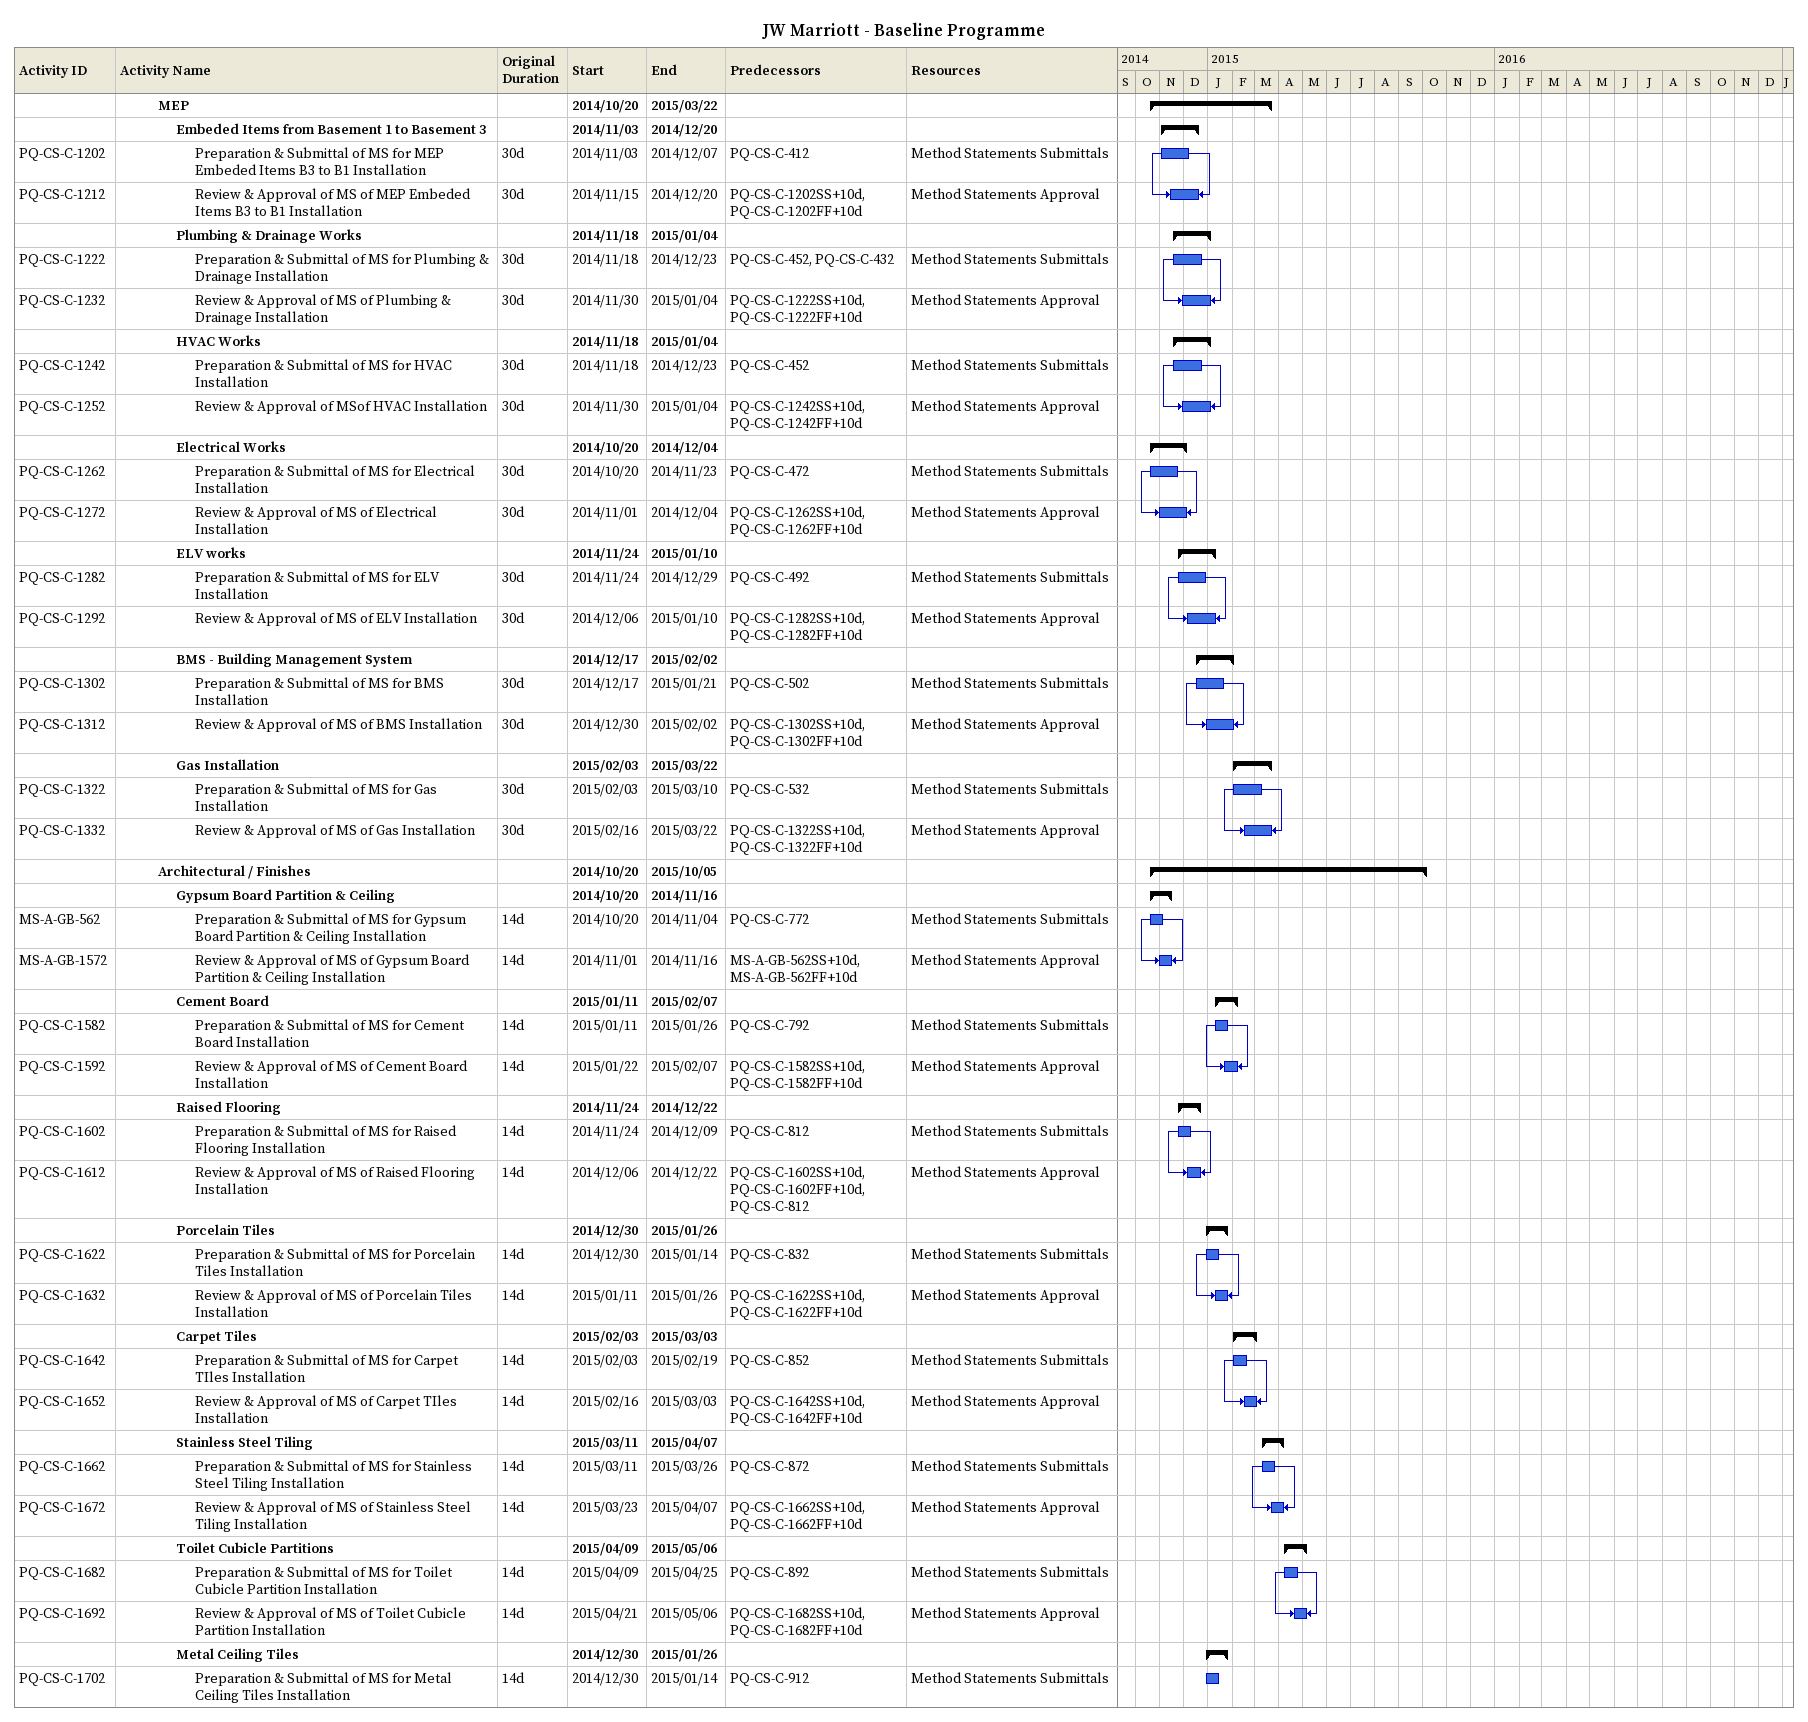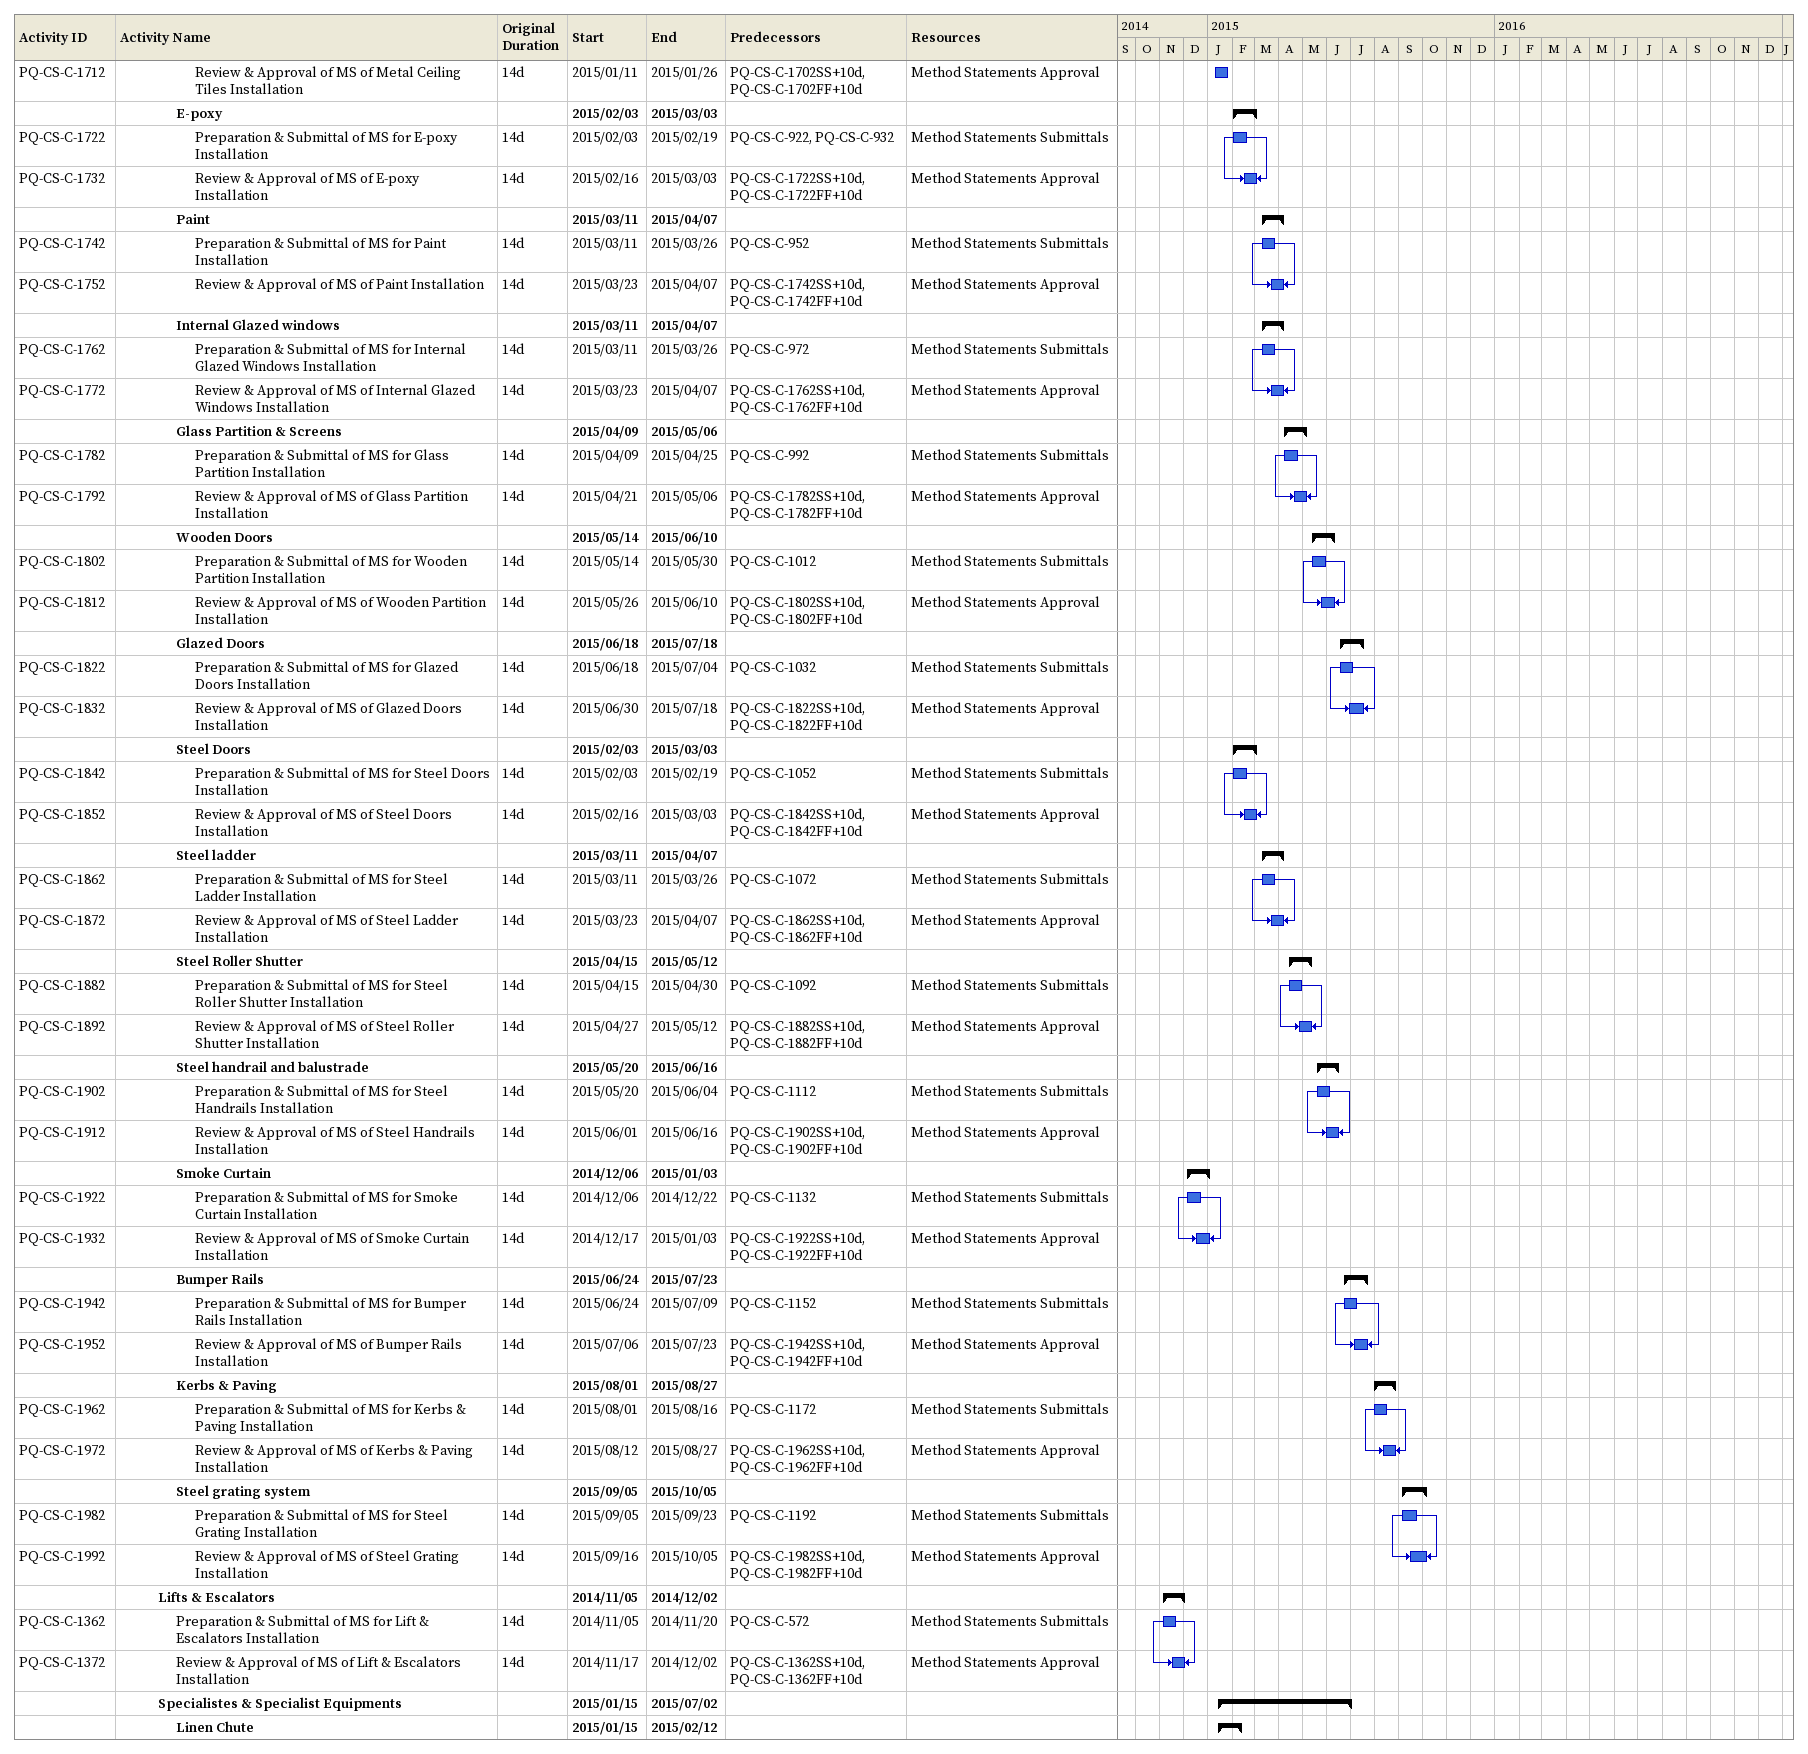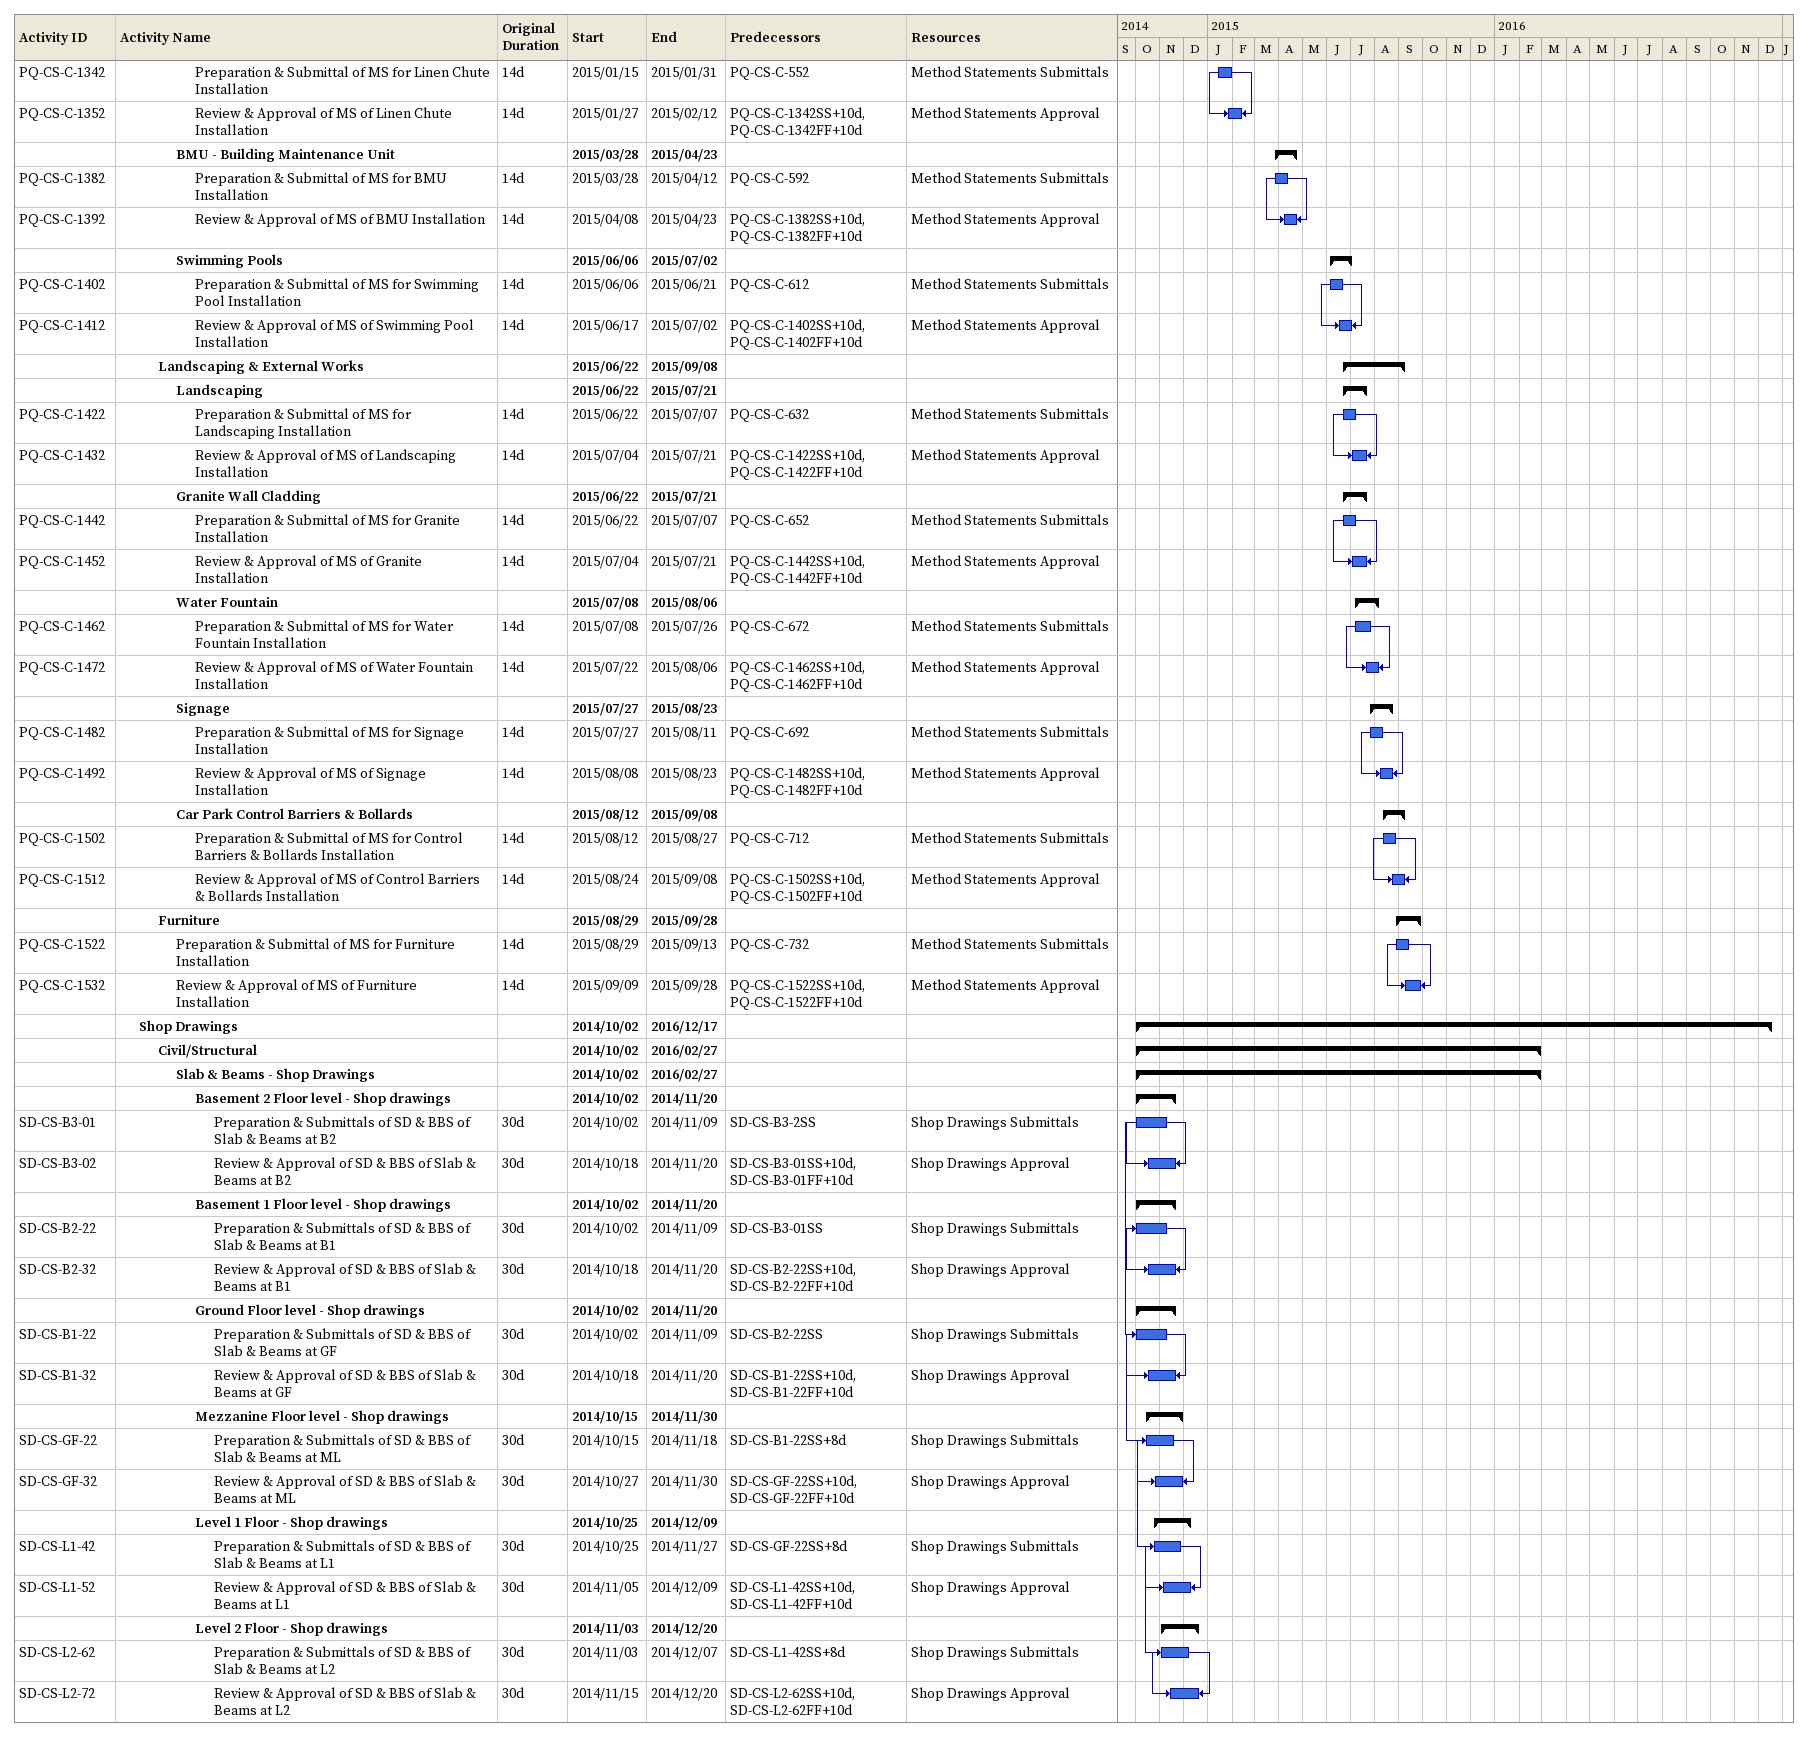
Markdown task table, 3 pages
JW Marriott - Baseline Programme

| ID | Level | Task | Original duration | Start | Finish | Predecessors | Resources |
|---|---|---|---|---|---|---|---|
|  | 3 | **MEP** |  | 2014-10-20 | 2015-03-22 |  |  |
|  | 4 | **Embeded Items from Basement 1 to Basement 3** |  | 2014-11-03 | 2014-12-20 |  |  |
| PQ-CS-C-1202 | 5 | Preparation & Submittal of MS for MEP Embeded Items B3 to B1 Installation | 30d | 2014-11-03 | 2014-12-07 | PQ-CS-C-412 | Method Statements Submittals |
| PQ-CS-C-1212 | 5 | Review & Approval of MS of MEP Embeded Items B3 to B1 Installation | 30d | 2014-11-15 | 2014-12-20 | PQ-CS-C-1202SS+10d, PQ-CS-C-1202FF+10d | Method Statements Approval |
|  | 4 | **Plumbing & Drainage Works** |  | 2014-11-18 | 2015-01-04 |  |  |
| PQ-CS-C-1222 | 5 | Preparation & Submittal of MS for Plumbing & Drainage Installation | 30d | 2014-11-18 | 2014-12-23 | PQ-CS-C-452, PQ-CS-C-432 | Method Statements Submittals |
| PQ-CS-C-1232 | 5 | Review & Approval of MS of Plumbing & Drainage Installation | 30d | 2014-11-30 | 2015-01-04 | PQ-CS-C-1222SS+10d, PQ-CS-C-1222FF+10d | Method Statements Approval |
|  | 4 | **HVAC Works** |  | 2014-11-18 | 2015-01-04 |  |  |
| PQ-CS-C-1242 | 5 | Preparation & Submittal of MS for HVAC Installation | 30d | 2014-11-18 | 2014-12-23 | PQ-CS-C-452 | Method Statements Submittals |
| PQ-CS-C-1252 | 5 | Review & Approval of MSof HVAC Installation | 30d | 2014-11-30 | 2015-01-04 | PQ-CS-C-1242SS+10d, PQ-CS-C-1242FF+10d | Method Statements Approval |
|  | 4 | **Electrical Works** |  | 2014-10-20 | 2014-12-04 |  |  |
| PQ-CS-C-1262 | 5 | Preparation & Submittal of MS for Electrical Installation | 30d | 2014-10-20 | 2014-11-23 | PQ-CS-C-472 | Method Statements Submittals |
| PQ-CS-C-1272 | 5 | Review & Approval of MS of Electrical Installation | 30d | 2014-11-01 | 2014-12-04 | PQ-CS-C-1262SS+10d, PQ-CS-C-1262FF+10d | Method Statements Approval |
|  | 4 | **ELV works** |  | 2014-11-24 | 2015-01-10 |  |  |
| PQ-CS-C-1282 | 5 | Preparation & Submittal of MS for ELV Installation | 30d | 2014-11-24 | 2014-12-29 | PQ-CS-C-492 | Method Statements Submittals |
| PQ-CS-C-1292 | 5 | Review & Approval of MS of ELV Installation | 30d | 2014-12-06 | 2015-01-10 | PQ-CS-C-1282SS+10d, PQ-CS-C-1282FF+10d | Method Statements Approval |
|  | 4 | **BMS - Building Management System** |  | 2014-12-17 | 2015-02-02 |  |  |
| PQ-CS-C-1302 | 5 | Preparation & Submittal of MS for BMS Installation | 30d | 2014-12-17 | 2015-01-21 | PQ-CS-C-502 | Method Statements Submittals |
| PQ-CS-C-1312 | 5 | Review & Approval of MS of BMS Installation | 30d | 2014-12-30 | 2015-02-02 | PQ-CS-C-1302SS+10d, PQ-CS-C-1302FF+10d | Method Statements Approval |
|  | 4 | **Gas Installation** |  | 2015-02-03 | 2015-03-22 |  |  |
| PQ-CS-C-1322 | 5 | Preparation & Submittal of MS for Gas Installation | 30d | 2015-02-03 | 2015-03-10 | PQ-CS-C-532 | Method Statements Submittals |
| PQ-CS-C-1332 | 5 | Review & Approval of MS of Gas Installation | 30d | 2015-02-16 | 2015-03-22 | PQ-CS-C-1322SS+10d, PQ-CS-C-1322FF+10d | Method Statements Approval |
|  | 3 | **Architectural / Finishes** |  | 2014-10-20 | 2015-10-05 |  |  |
|  | 4 | **Gypsum Board Partition & Ceiling** |  | 2014-10-20 | 2014-11-16 |  |  |
| MS-A-GB-562 | 5 | Preparation & Submittal of MS for Gypsum Board Partition & Ceiling Installation | 14d | 2014-10-20 | 2014-11-04 | PQ-CS-C-772 | Method Statements Submittals |
| MS-A-GB-1572 | 5 | Review & Approval of MS of Gypsum Board Partition & Ceiling Installation | 14d | 2014-11-01 | 2014-11-16 | MS-A-GB-562SS+10d, MS-A-GB-562FF+10d | Method Statements Approval |
|  | 4 | **Cement Board** |  | 2015-01-11 | 2015-02-07 |  |  |
| PQ-CS-C-1582 | 5 | Preparation & Submittal of MS for Cement Board Installation | 14d | 2015-01-11 | 2015-01-26 | PQ-CS-C-792 | Method Statements Submittals |
| PQ-CS-C-1592 | 5 | Review & Approval of MS of Cement Board Installation | 14d | 2015-01-22 | 2015-02-07 | PQ-CS-C-1582SS+10d, PQ-CS-C-1582FF+10d | Method Statements Approval |
|  | 4 | **Raised Flooring** |  | 2014-11-24 | 2014-12-22 |  |  |
| PQ-CS-C-1602 | 5 | Preparation & Submittal of MS for Raised Flooring Installation | 14d | 2014-11-24 | 2014-12-09 | PQ-CS-C-812 | Method Statements Submittals |
| PQ-CS-C-1612 | 5 | Review & Approval of MS of Raised Flooring Installation | 14d | 2014-12-06 | 2014-12-22 | PQ-CS-C-1602SS+10d, PQ-CS-C-1602FF+10d, PQ-CS-C-812 | Method Statements Approval |
|  | 4 | **Porcelain Tiles** |  | 2014-12-30 | 2015-01-26 |  |  |
| PQ-CS-C-1622 | 5 | Preparation & Submittal of MS for Porcelain Tiles Installation | 14d | 2014-12-30 | 2015-01-14 | PQ-CS-C-832 | Method Statements Submittals |
| PQ-CS-C-1632 | 5 | Review & Approval of MS of Porcelain Tiles Installation | 14d | 2015-01-11 | 2015-01-26 | PQ-CS-C-1622SS+10d, PQ-CS-C-1622FF+10d | Method Statements Approval |
|  | 4 | **Carpet Tiles** |  | 2015-02-03 | 2015-03-03 |  |  |
| PQ-CS-C-1642 | 5 | Preparation & Submittal of MS for Carpet TIles Installation | 14d | 2015-02-03 | 2015-02-19 | PQ-CS-C-852 | Method Statements Submittals |
| PQ-CS-C-1652 | 5 | Review & Approval of MS of Carpet TIles Installation | 14d | 2015-02-16 | 2015-03-03 | PQ-CS-C-1642SS+10d, PQ-CS-C-1642FF+10d | Method Statements Approval |
|  | 4 | **Stainless Steel Tiling** |  | 2015-03-11 | 2015-04-07 |  |  |
| PQ-CS-C-1662 | 5 | Preparation & Submittal of MS for Stainless Steel Tiling Installation | 14d | 2015-03-11 | 2015-03-26 | PQ-CS-C-872 | Method Statements Submittals |
| PQ-CS-C-1672 | 5 | Review & Approval of MS of Stainless Steel Tiling Installation | 14d | 2015-03-23 | 2015-04-07 | PQ-CS-C-1662SS+10d, PQ-CS-C-1662FF+10d | Method Statements Approval |
|  | 4 | **Toilet Cubicle Partitions** |  | 2015-04-09 | 2015-05-06 |  |  |
| PQ-CS-C-1682 | 5 | Preparation & Submittal of MS for Toilet Cubicle Partition Installation | 14d | 2015-04-09 | 2015-04-25 | PQ-CS-C-892 | Method Statements Submittals |
| PQ-CS-C-1692 | 5 | Review & Approval of MS of Toilet Cubicle Partition Installation | 14d | 2015-04-21 | 2015-05-06 | PQ-CS-C-1682SS+10d, PQ-CS-C-1682FF+10d | Method Statements Approval |
|  | 4 | **Metal Ceiling Tiles** |  | 2014-12-30 | 2015-01-26 |  |  |
| PQ-CS-C-1702 | 5 | Preparation & Submittal of MS for Metal Ceiling Tiles Installation | 14d | 2014-12-30 | 2015-01-14 | PQ-CS-C-912 | Method Statements Submittals |
| PQ-CS-C-1712 | 5 | Review & Approval of MS of Metal Ceiling Tiles Installation | 14d | 2015-01-11 | 2015-01-26 | PQ-CS-C-1702SS+10d, PQ-CS-C-1702FF+10d | Method Statements Approval |
|  | 4 | **E-poxy** |  | 2015-02-03 | 2015-03-03 |  |  |
| PQ-CS-C-1722 | 5 | Preparation & Submittal of MS for E-poxy Installation | 14d | 2015-02-03 | 2015-02-19 | PQ-CS-C-922, PQ-CS-C-932 | Method Statements Submittals |
| PQ-CS-C-1732 | 5 | Review & Approval of MS of E-poxy Installation | 14d | 2015-02-16 | 2015-03-03 | PQ-CS-C-1722SS+10d, PQ-CS-C-1722FF+10d | Method Statements Approval |
|  | 4 | **Paint** |  | 2015-03-11 | 2015-04-07 |  |  |
| PQ-CS-C-1742 | 5 | Preparation & Submittal of MS for Paint Installation | 14d | 2015-03-11 | 2015-03-26 | PQ-CS-C-952 | Method Statements Submittals |
| PQ-CS-C-1752 | 5 | Review & Approval of MS of Paint Installation | 14d | 2015-03-23 | 2015-04-07 | PQ-CS-C-1742SS+10d, PQ-CS-C-1742FF+10d | Method Statements Approval |
|  | 4 | **Internal Glazed windows** |  | 2015-03-11 | 2015-04-07 |  |  |
| PQ-CS-C-1762 | 5 | Preparation & Submittal of MS for Internal Glazed Windows Installation | 14d | 2015-03-11 | 2015-03-26 | PQ-CS-C-972 | Method Statements Submittals |
| PQ-CS-C-1772 | 5 | Review & Approval of MS of Internal Glazed Windows Installation | 14d | 2015-03-23 | 2015-04-07 | PQ-CS-C-1762SS+10d, PQ-CS-C-1762FF+10d | Method Statements Approval |
|  | 4 | **Glass Partition & Screens** |  | 2015-04-09 | 2015-05-06 |  |  |
| PQ-CS-C-1782 | 5 | Preparation & Submittal of MS for Glass Partition Installation | 14d | 2015-04-09 | 2015-04-25 | PQ-CS-C-992 | Method Statements Submittals |
| PQ-CS-C-1792 | 5 | Review & Approval of MS of Glass Partition Installation | 14d | 2015-04-21 | 2015-05-06 | PQ-CS-C-1782SS+10d, PQ-CS-C-1782FF+10d | Method Statements Approval |
|  | 4 | **Wooden Doors** |  | 2015-05-14 | 2015-06-10 |  |  |
| PQ-CS-C-1802 | 5 | Preparation & Submittal of MS for Wooden Partition Installation | 14d | 2015-05-14 | 2015-05-30 | PQ-CS-C-1012 | Method Statements Submittals |
| PQ-CS-C-1812 | 5 | Review & Approval of MS of Wooden Partition Installation | 14d | 2015-05-26 | 2015-06-10 | PQ-CS-C-1802SS+10d, PQ-CS-C-1802FF+10d | Method Statements Approval |
|  | 4 | **Glazed Doors** |  | 2015-06-18 | 2015-07-18 |  |  |
| PQ-CS-C-1822 | 5 | Preparation & Submittal of MS for Glazed Doors Installation | 14d | 2015-06-18 | 2015-07-04 | PQ-CS-C-1032 | Method Statements Submittals |
| PQ-CS-C-1832 | 5 | Review & Approval of MS of Glazed Doors Installation | 14d | 2015-06-30 | 2015-07-18 | PQ-CS-C-1822SS+10d, PQ-CS-C-1822FF+10d | Method Statements Approval |
|  | 4 | **Steel Doors** |  | 2015-02-03 | 2015-03-03 |  |  |
| PQ-CS-C-1842 | 5 | Preparation & Submittal of MS for Steel Doors Installation | 14d | 2015-02-03 | 2015-02-19 | PQ-CS-C-1052 | Method Statements Submittals |
| PQ-CS-C-1852 | 5 | Review & Approval of MS of Steel Doors Installation | 14d | 2015-02-16 | 2015-03-03 | PQ-CS-C-1842SS+10d, PQ-CS-C-1842FF+10d | Method Statements Approval |
|  | 4 | **Steel ladder** |  | 2015-03-11 | 2015-04-07 |  |  |
| PQ-CS-C-1862 | 5 | Preparation & Submittal of MS for Steel Ladder Installation | 14d | 2015-03-11 | 2015-03-26 | PQ-CS-C-1072 | Method Statements Submittals |
| PQ-CS-C-1872 | 5 | Review & Approval of MS of Steel Ladder Installation | 14d | 2015-03-23 | 2015-04-07 | PQ-CS-C-1862SS+10d, PQ-CS-C-1862FF+10d | Method Statements Approval |
|  | 4 | **Steel Roller Shutter** |  | 2015-04-15 | 2015-05-12 |  |  |
| PQ-CS-C-1882 | 5 | Preparation & Submittal of MS for Steel Roller Shutter Installation | 14d | 2015-04-15 | 2015-04-30 | PQ-CS-C-1092 | Method Statements Submittals |
| PQ-CS-C-1892 | 5 | Review & Approval of MS of Steel Roller Shutter Installation | 14d | 2015-04-27 | 2015-05-12 | PQ-CS-C-1882SS+10d, PQ-CS-C-1882FF+10d | Method Statements Approval |
|  | 4 | **Steel handrail and balustrade** |  | 2015-05-20 | 2015-06-16 |  |  |
| PQ-CS-C-1902 | 5 | Preparation & Submittal of MS for Steel Handrails Installation | 14d | 2015-05-20 | 2015-06-04 | PQ-CS-C-1112 | Method Statements Submittals |
| PQ-CS-C-1912 | 5 | Review & Approval of MS of Steel Handrails Installation | 14d | 2015-06-01 | 2015-06-16 | PQ-CS-C-1902SS+10d, PQ-CS-C-1902FF+10d | Method Statements Approval |
|  | 4 | **Smoke Curtain** |  | 2014-12-06 | 2015-01-03 |  |  |
| PQ-CS-C-1922 | 5 | Preparation & Submittal of MS for Smoke Curtain Installation | 14d | 2014-12-06 | 2014-12-22 | PQ-CS-C-1132 | Method Statements Submittals |
| PQ-CS-C-1932 | 5 | Review & Approval of MS of Smoke Curtain Installation | 14d | 2014-12-17 | 2015-01-03 | PQ-CS-C-1922SS+10d, PQ-CS-C-1922FF+10d | Method Statements Approval |
|  | 4 | **Bumper Rails** |  | 2015-06-24 | 2015-07-23 |  |  |
| PQ-CS-C-1942 | 5 | Preparation & Submittal of MS for Bumper Rails Installation | 14d | 2015-06-24 | 2015-07-09 | PQ-CS-C-1152 | Method Statements Submittals |
| PQ-CS-C-1952 | 5 | Review & Approval of MS of Bumper Rails Installation | 14d | 2015-07-06 | 2015-07-23 | PQ-CS-C-1942SS+10d, PQ-CS-C-1942FF+10d | Method Statements Approval |
|  | 4 | **Kerbs & Paving** |  | 2015-08-01 | 2015-08-27 |  |  |
| PQ-CS-C-1962 | 5 | Preparation & Submittal of MS for Kerbs & Paving Installation | 14d | 2015-08-01 | 2015-08-16 | PQ-CS-C-1172 | Method Statements Submittals |
| PQ-CS-C-1972 | 5 | Review & Approval of MS of Kerbs & Paving Installation | 14d | 2015-08-12 | 2015-08-27 | PQ-CS-C-1962SS+10d, PQ-CS-C-1962FF+10d | Method Statements Approval |
|  | 4 | **Steel grating system** |  | 2015-09-05 | 2015-10-05 |  |  |
| PQ-CS-C-1982 | 5 | Preparation & Submittal of MS for Steel Grating Installation | 14d | 2015-09-05 | 2015-09-23 | PQ-CS-C-1192 | Method Statements Submittals |
| PQ-CS-C-1992 | 5 | Review & Approval of MS of Steel Grating Installation | 14d | 2015-09-16 | 2015-10-05 | PQ-CS-C-1982SS+10d, PQ-CS-C-1982FF+10d | Method Statements Approval |
|  | 3 | **Lifts & Escalators** |  | 2014-11-05 | 2014-12-02 |  |  |
| PQ-CS-C-1362 | 4 | Preparation & Submittal of MS for Lift & Escalators Installation | 14d | 2014-11-05 | 2014-11-20 | PQ-CS-C-572 | Method Statements Submittals |
| PQ-CS-C-1372 | 4 | Review & Approval of MS of Lift & Escalators Installation | 14d | 2014-11-17 | 2014-12-02 | PQ-CS-C-1362SS+10d, PQ-CS-C-1362FF+10d | Method Statements Approval |
|  | 3 | **Specialistes & Specialist Equipments** |  | 2015-01-15 | 2015-07-02 |  |  |
|  | 4 | **Linen Chute** |  | 2015-01-15 | 2015-02-12 |  |  |
| PQ-CS-C-1342 | 5 | Preparation & Submittal of MS for Linen Chute Installation | 14d | 2015-01-15 | 2015-01-31 | PQ-CS-C-552 | Method Statements Submittals |
| PQ-CS-C-1352 | 5 | Review & Approval of MS of Linen Chute Installation | 14d | 2015-01-27 | 2015-02-12 | PQ-CS-C-1342SS+10d, PQ-CS-C-1342FF+10d | Method Statements Approval |
|  | 4 | **BMU - Building Maintenance Unit** |  | 2015-03-28 | 2015-04-23 |  |  |
| PQ-CS-C-1382 | 5 | Preparation & Submittal of MS for BMU Installation | 14d | 2015-03-28 | 2015-04-12 | PQ-CS-C-592 | Method Statements Submittals |
| PQ-CS-C-1392 | 5 | Review & Approval of MS of BMU Installation | 14d | 2015-04-08 | 2015-04-23 | PQ-CS-C-1382SS+10d, PQ-CS-C-1382FF+10d | Method Statements Approval |
|  | 4 | **Swimming Pools** |  | 2015-06-06 | 2015-07-02 |  |  |
| PQ-CS-C-1402 | 5 | Preparation & Submittal of MS for Swimming Pool Installation | 14d | 2015-06-06 | 2015-06-21 | PQ-CS-C-612 | Method Statements Submittals |
| PQ-CS-C-1412 | 5 | Review & Approval of MS of Swimming Pool Installation | 14d | 2015-06-17 | 2015-07-02 | PQ-CS-C-1402SS+10d, PQ-CS-C-1402FF+10d | Method Statements Approval |
|  | 3 | **Landscaping & External Works** |  | 2015-06-22 | 2015-09-08 |  |  |
|  | 4 | **Landscaping** |  | 2015-06-22 | 2015-07-21 |  |  |
| PQ-CS-C-1422 | 5 | Preparation & Submittal of MS for Landscaping Installation | 14d | 2015-06-22 | 2015-07-07 | PQ-CS-C-632 | Method Statements Submittals |
| PQ-CS-C-1432 | 5 | Review & Approval of MS of Landscaping Installation | 14d | 2015-07-04 | 2015-07-21 | PQ-CS-C-1422SS+10d, PQ-CS-C-1422FF+10d | Method Statements Approval |
|  | 4 | **Granite Wall Cladding** |  | 2015-06-22 | 2015-07-21 |  |  |
| PQ-CS-C-1442 | 5 | Preparation & Submittal of MS for Granite Installation | 14d | 2015-06-22 | 2015-07-07 | PQ-CS-C-652 | Method Statements Submittals |
| PQ-CS-C-1452 | 5 | Review & Approval of MS of Granite Installation | 14d | 2015-07-04 | 2015-07-21 | PQ-CS-C-1442SS+10d, PQ-CS-C-1442FF+10d | Method Statements Approval |
|  | 4 | **Water Fountain** |  | 2015-07-08 | 2015-08-06 |  |  |
| PQ-CS-C-1462 | 5 | Preparation & Submittal of MS for Water Fountain Installation | 14d | 2015-07-08 | 2015-07-26 | PQ-CS-C-672 | Method Statements Submittals |
| PQ-CS-C-1472 | 5 | Review & Approval of MS of Water Fountain Installation | 14d | 2015-07-22 | 2015-08-06 | PQ-CS-C-1462SS+10d, PQ-CS-C-1462FF+10d | Method Statements Approval |
|  | 4 | **Signage** |  | 2015-07-27 | 2015-08-23 |  |  |
| PQ-CS-C-1482 | 5 | Preparation & Submittal of MS for Signage Installation | 14d | 2015-07-27 | 2015-08-11 | PQ-CS-C-692 | Method Statements Submittals |
| PQ-CS-C-1492 | 5 | Review & Approval of MS of Signage Installation | 14d | 2015-08-08 | 2015-08-23 | PQ-CS-C-1482SS+10d, PQ-CS-C-1482FF+10d | Method Statements Approval |
|  | 4 | **Car Park Control Barriers & Bollards** |  | 2015-08-12 | 2015-09-08 |  |  |
| PQ-CS-C-1502 | 5 | Preparation & Submittal of MS for Control Barriers & Bollards Installation | 14d | 2015-08-12 | 2015-08-27 | PQ-CS-C-712 | Method Statements Submittals |
| PQ-CS-C-1512 | 5 | Review & Approval of MS of Control Barriers & Bollards Installation | 14d | 2015-08-24 | 2015-09-08 | PQ-CS-C-1502SS+10d, PQ-CS-C-1502FF+10d | Method Statements Approval |
|  | 3 | **Furniture** |  | 2015-08-29 | 2015-09-28 |  |  |
| PQ-CS-C-1522 | 4 | Preparation & Submittal of MS for Furniture Installation | 14d | 2015-08-29 | 2015-09-13 | PQ-CS-C-732 | Method Statements Submittals |
| PQ-CS-C-1532 | 4 | Review & Approval of MS of Furniture Installation | 14d | 2015-09-09 | 2015-09-28 | PQ-CS-C-1522SS+10d, PQ-CS-C-1522FF+10d | Method Statements Approval |
|  | 2 | **Shop Drawings** |  | 2014-10-02 | 2016-12-17 |  |  |
|  | 3 | **Civil/Structural** |  | 2014-10-02 | 2016-02-27 |  |  |
|  | 4 | **Slab & Beams - Shop Drawings** |  | 2014-10-02 | 2016-02-27 |  |  |
|  | 5 | **Basement 2 Floor level - Shop drawings** |  | 2014-10-02 | 2014-11-20 |  |  |
| SD-CS-B3-01 | 6 | Preparation & Submittals of SD & BBS of Slab & Beams at B2 | 30d | 2014-10-02 | 2014-11-09 | SD-CS-B3-2SS | Shop Drawings Submittals |
| SD-CS-B3-02 | 6 | Review & Approval of SD & BBS of Slab & Beams at B2 | 30d | 2014-10-18 | 2014-11-20 | SD-CS-B3-01SS+10d, SD-CS-B3-01FF+10d | Shop Drawings Approval |
|  | 5 | **Basement 1 Floor level - Shop drawings** |  | 2014-10-02 | 2014-11-20 |  |  |
| SD-CS-B2-22 | 6 | Preparation & Submittals of SD & BBS of Slab & Beams at B1 | 30d | 2014-10-02 | 2014-11-09 | SD-CS-B3-01SS | Shop Drawings Submittals |
| SD-CS-B2-32 | 6 | Review & Approval of SD & BBS of Slab & Beams at B1 | 30d | 2014-10-18 | 2014-11-20 | SD-CS-B2-22SS+10d, SD-CS-B2-22FF+10d | Shop Drawings Approval |
|  | 5 | **Ground Floor level - Shop drawings** |  | 2014-10-02 | 2014-11-20 |  |  |
| SD-CS-B1-22 | 6 | Preparation & Submittals of SD & BBS of Slab & Beams at GF | 30d | 2014-10-02 | 2014-11-09 | SD-CS-B2-22SS | Shop Drawings Submittals |
| SD-CS-B1-32 | 6 | Review & Approval of SD & BBS of Slab & Beams at GF | 30d | 2014-10-18 | 2014-11-20 | SD-CS-B1-22SS+10d, SD-CS-B1-22FF+10d | Shop Drawings Approval |
|  | 5 | **Mezzanine Floor level - Shop drawings** |  | 2014-10-15 | 2014-11-30 |  |  |
| SD-CS-GF-22 | 6 | Preparation & Submittals of SD & BBS of Slab & Beams at ML | 30d | 2014-10-15 | 2014-11-18 | SD-CS-B1-22SS+8d | Shop Drawings Submittals |
| SD-CS-GF-32 | 6 | Review & Approval of SD & BBS of Slab & Beams at ML | 30d | 2014-10-27 | 2014-11-30 | SD-CS-GF-22SS+10d, SD-CS-GF-22FF+10d | Shop Drawings Approval |
|  | 5 | **Level 1 Floor - Shop drawings** |  | 2014-10-25 | 2014-12-09 |  |  |
| SD-CS-L1-42 | 6 | Preparation & Submittals of SD & BBS of Slab & Beams at L1 | 30d | 2014-10-25 | 2014-11-27 | SD-CS-GF-22SS+8d | Shop Drawings Submittals |
| SD-CS-L1-52 | 6 | Review & Approval of SD & BBS of Slab & Beams at L1 | 30d | 2014-11-05 | 2014-12-09 | SD-CS-L1-42SS+10d, SD-CS-L1-42FF+10d | Shop Drawings Approval |
|  | 5 | **Level 2 Floor - Shop drawings** |  | 2014-11-03 | 2014-12-20 |  |  |
| SD-CS-L2-62 | 6 | Preparation & Submittals of SD & BBS of Slab & Beams at L2 | 30d | 2014-11-03 | 2014-12-07 | SD-CS-L1-42SS+8d | Shop Drawings Submittals |
| SD-CS-L2-72 | 6 | Review & Approval of SD & BBS of Slab & Beams at L2 | 30d | 2014-11-15 | 2014-12-20 | SD-CS-L2-62SS+10d, SD-CS-L2-62FF+10d | Shop Drawings Approval |
